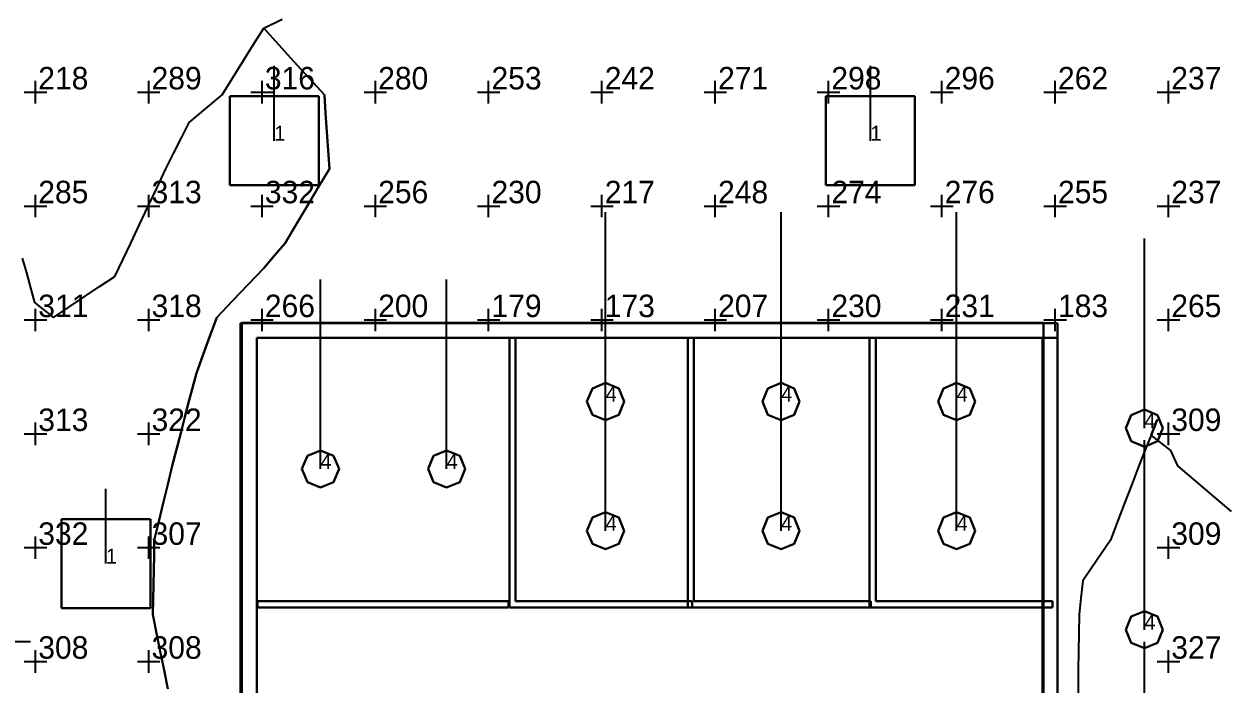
# Model space of a CAD drawing. Extents: x 0 to 48.5, y 0 to 23.7.
# Drawn here: x 6.35 to 14.37, y 13.9 to 18.32 of the extents above; entities that cross this region are included whole.
import ezdxf

# ---------------------------------------------------------------- set-up
doc = ezdxf.new("R2010")
doc.units = 0
doc.header["$MEASUREMENT"] = 0
for name, color, linetype in [('DLXFURN', 5, 'Continuous'), ('DLXISO', 7, 'Continuous'), ('DLXLUM', 2, 'Continuous'), ('DLXLUMEX', 2, 'Continuous'), ('DLXSCENE', 7, 'Continuous'), ('DLXVAL', 3, 'Continuous')]:
    doc.layers.add(name, color=color, linetype=linetype)

# ---------------------------------------------------------------- blocks, each defined once
blk = doc.blocks.new('*U78')
for p, q in [((-0.124, 0), (-0.0877, 0.0877)), ((-0.0877, 0.0877), (-0.124, 0)), ((-0.0877, 0.0877), (-0.124, 0)), ((-0.124, 0), (-0.0877, 0.0877)), ((-0.0877, 0.0877), (0, 0.124)), ((0, 0.124), (-0.0877, 0.0877)), ((0, 0.124), (-0.0877, 0.0877)), ((-0.0877, 0.0877), (0, 0.124)), ((-0.0877, 0.0877), (-0.0877, 0.0877)), ((-0.0877, 0.0877), (-0.0877, 0.0877)), ((0, 0.124), (0.0877, 0.0877)), ((0.0877, 0.0877), (0, 0.124)), ((0, 0.124), (0, 0.124)), ((0.0877, 0.0877), (0, 0.124)), ((0, 0.124), (0, 0.124)), ((0, 0.124), (0.0877, 0.0877)), ((0.0877, 0.0877), (0.124, 0)), ((0.124, 0), (0.0877, 0.0877)), ((0.0877, 0.0877), (0.0877, 0.0877)), ((0.124, 0), (0.0877, 0.0877)), ((0.0877, 0.0877), (0.0877, 0.0877)), ((0.0877, 0.0877), (0.124, 0)), ((-0.0877, -0.0877), (-0.124, 0)), ((-0.124, 0), (-0.0877, -0.0877)), ((-0.124, 0), (-0.124, 0)), ((-0.124, 0), (-0.0877, -0.0877)), ((-0.0877, -0.0877), (-0.124, 0)), ((-0.124, 0), (-0.124, 0)), ((0.124, 0), (0.0877, -0.0877)), ((0.0877, -0.0877), (0.124, 0)), ((0.0877, -0.0877), (0.124, 0)), ((0.124, 0), (0.0877, -0.0877)), ((0.124, 0), (0.124, 0)), ((0.124, 0), (0.124, 0)), ((0, -0.124), (-0.0877, -0.0877)), ((-0.0877, -0.0877), (0, -0.124)), ((-0.0877, -0.0877), (-0.0877, -0.0877)), ((-0.0877, -0.0877), (0, -0.124)), ((0, -0.124), (-0.0877, -0.0877)), ((-0.0877, -0.0877), (-0.0877, -0.0877)), ((0.0877, -0.0877), (0, -0.124)), ((0, -0.124), (0.0877, -0.0877)), ((0, -0.124), (0.0877, -0.0877)), ((0.0877, -0.0877), (0, -0.124)), ((0, -0.124), (0, -0.124)), ((0, -0.124), (0, -0.124)), ((0.0877, -0.0877), (0.0877, -0.0877)), ((0.0877, -0.0877), (0.0877, -0.0877))]:
    blk.add_line(p, q)
at = {"color": 1}
blk.add_line((0, 0), (1.265, 0), dxfattribs=at)
at = {"layer": 'DLXLUMEX', "color": 7}
blk.add_text('3', height=0.1, dxfattribs=at).set_placement((0, 0))
blk = doc.blocks.new('*U9')
at = {"color": 1}
blk.add_line((0, 0), (0, 1.265), dxfattribs=at)
for p, q in [((-0.124, 0), (-0.0877, 0.0877)), ((-0.0877, 0.0877), (-0.124, 0)), ((-0.0877, 0.0877), (-0.124, 0)), ((-0.124, 0), (-0.0877, 0.0877)), ((-0.0877, 0.0877), (0, 0.124)), ((0, 0.124), (-0.0877, 0.0877)), ((0, 0.124), (-0.0877, 0.0877)), ((-0.0877, 0.0877), (0, 0.124)), ((-0.0877, 0.0877), (-0.0877, 0.0877)), ((-0.0877, 0.0877), (-0.0877, 0.0877)), ((0, 0.124), (0.0877, 0.0877)), ((0.0877, 0.0877), (0, 0.124)), ((0.0877, 0.0877), (0, 0.124)), ((0, 0.124), (0, 0.124)), ((0, 0.124), (0.0877, 0.0877)), ((0, 0.124), (0, 0.124)), ((0.0877, 0.0877), (0.124, 0)), ((0.124, 0), (0.0877, 0.0877)), ((0.0877, 0.0877), (0.0877, 0.0877)), ((0.124, 0), (0.0877, 0.0877)), ((0.0877, 0.0877), (0.0877, 0.0877)), ((0.0877, 0.0877), (0.124, 0)), ((-0.0877, -0.0877), (-0.124, 0)), ((-0.124, 0), (-0.0877, -0.0877)), ((-0.124, 0), (-0.124, 0)), ((-0.124, 0), (-0.0877, -0.0877)), ((-0.0877, -0.0877), (-0.124, 0)), ((-0.124, 0), (-0.124, 0)), ((0.124, 0), (0.0877, -0.0877)), ((0.0877, -0.0877), (0.124, 0)), ((0.0877, -0.0877), (0.124, 0)), ((0.124, 0), (0.0877, -0.0877)), ((0.124, 0), (0.124, 0)), ((0.124, 0), (0.124, 0)), ((0, -0.124), (-0.0877, -0.0877)), ((-0.0877, -0.0877), (0, -0.124)), ((-0.0877, -0.0877), (-0.0877, -0.0877)), ((-0.0877, -0.0877), (0, -0.124)), ((0, -0.124), (-0.0877, -0.0877)), ((-0.0877, -0.0877), (-0.0877, -0.0877)), ((0.0877, -0.0877), (0, -0.124)), ((0, -0.124), (0.0877, -0.0877)), ((0, -0.124), (0.0877, -0.0877)), ((0.0877, -0.0877), (0, -0.124)), ((0, -0.124), (0, -0.124)), ((0, -0.124), (0, -0.124)), ((0.0877, -0.0877), (0.0877, -0.0877)), ((0.0877, -0.0877), (0.0877, -0.0877))]:
    blk.add_line(p, q)
at = {"layer": 'DLXLUMEX', "color": 7}
blk.add_text('4', height=0.1, dxfattribs=at).set_placement((0, 0))
blk = doc.blocks.new('*U10')
at = {"color": 1}
blk.add_line((0, 0), (0, 1.265), dxfattribs=at)
for p, q in [((-0.124, 0), (-0.0877, 0.0877)), ((-0.0877, 0.0877), (-0.124, 0)), ((-0.0877, 0.0877), (-0.124, 0)), ((-0.124, 0), (-0.0877, 0.0877)), ((-0.0877, 0.0877), (0, 0.124)), ((0, 0.124), (-0.0877, 0.0877)), ((0, 0.124), (-0.0877, 0.0877)), ((-0.0877, 0.0877), (0, 0.124)), ((-0.0877, 0.0877), (-0.0877, 0.0877)), ((-0.0877, 0.0877), (-0.0877, 0.0877)), ((0, 0.124), (0.0877, 0.0877)), ((0.0877, 0.0877), (0, 0.124)), ((0.0877, 0.0877), (0, 0.124)), ((0, 0.124), (0, 0.124)), ((0, 0.124), (0.0877, 0.0877)), ((0, 0.124), (0, 0.124)), ((0.0877, 0.0877), (0.124, 0)), ((0.124, 0), (0.0877, 0.0877)), ((0.0877, 0.0877), (0.0877, 0.0877)), ((0.124, 0), (0.0877, 0.0877)), ((0.0877, 0.0877), (0.0877, 0.0877)), ((0.0877, 0.0877), (0.124, 0)), ((-0.0877, -0.0877), (-0.124, 0)), ((-0.124, 0), (-0.0877, -0.0877)), ((-0.124, 0), (-0.124, 0)), ((-0.124, 0), (-0.0877, -0.0877)), ((-0.0877, -0.0877), (-0.124, 0)), ((-0.124, 0), (-0.124, 0)), ((0.124, 0), (0.0877, -0.0877)), ((0.0877, -0.0877), (0.124, 0)), ((0.0877, -0.0877), (0.124, 0)), ((0.124, 0), (0.0877, -0.0877)), ((0.124, 0), (0.124, 0)), ((0.124, 0), (0.124, 0)), ((0, -0.124), (-0.0877, -0.0877)), ((-0.0877, -0.0877), (0, -0.124)), ((-0.0877, -0.0877), (-0.0877, -0.0877)), ((-0.0877, -0.0877), (0, -0.124)), ((0, -0.124), (-0.0877, -0.0877)), ((-0.0877, -0.0877), (-0.0877, -0.0877)), ((0.0877, -0.0877), (0, -0.124)), ((0, -0.124), (0.0877, -0.0877)), ((0, -0.124), (0.0877, -0.0877)), ((0.0877, -0.0877), (0, -0.124)), ((0, -0.124), (0, -0.124)), ((0, -0.124), (0, -0.124)), ((0.0877, -0.0877), (0.0877, -0.0877)), ((0.0877, -0.0877), (0.0877, -0.0877))]:
    blk.add_line(p, q)
at = {"layer": 'DLXLUMEX', "color": 7}
blk.add_text('4', height=0.1, dxfattribs=at).set_placement((0, 0))
blk = doc.blocks.new('*U11')
at = {"color": 1}
blk.add_line((0, 0), (0, 1.265), dxfattribs=at)
for p, q in [((-0.124, 0), (-0.0877, 0.0877)), ((-0.0877, 0.0877), (-0.124, 0)), ((-0.0877, 0.0877), (-0.124, 0)), ((-0.124, 0), (-0.0877, 0.0877)), ((-0.0877, 0.0877), (0, 0.124)), ((0, 0.124), (-0.0877, 0.0877)), ((0, 0.124), (-0.0877, 0.0877)), ((-0.0877, 0.0877), (0, 0.124)), ((-0.0877, 0.0877), (-0.0877, 0.0877)), ((-0.0877, 0.0877), (-0.0877, 0.0877)), ((0, 0.124), (0.0877, 0.0877)), ((0.0877, 0.0877), (0, 0.124)), ((0.0877, 0.0877), (0, 0.124)), ((0, 0.124), (0, 0.124)), ((0, 0.124), (0.0877, 0.0877)), ((0, 0.124), (0, 0.124)), ((0.0877, 0.0877), (0.124, 0)), ((0.124, 0), (0.0877, 0.0877)), ((0.0877, 0.0877), (0.0877, 0.0877)), ((0.124, 0), (0.0877, 0.0877)), ((0.0877, 0.0877), (0.0877, 0.0877)), ((0.0877, 0.0877), (0.124, 0)), ((-0.0877, -0.0877), (-0.124, 0)), ((-0.124, 0), (-0.0877, -0.0877)), ((-0.124, 0), (-0.124, 0)), ((-0.124, 0), (-0.0877, -0.0877)), ((-0.0877, -0.0877), (-0.124, 0)), ((-0.124, 0), (-0.124, 0)), ((0.124, 0), (0.0877, -0.0877)), ((0.0877, -0.0877), (0.124, 0)), ((0.0877, -0.0877), (0.124, 0)), ((0.124, 0), (0.0877, -0.0877)), ((0.124, 0), (0.124, 0)), ((0.124, 0), (0.124, 0)), ((0, -0.124), (-0.0877, -0.0877)), ((-0.0877, -0.0877), (0, -0.124)), ((-0.0877, -0.0877), (-0.0877, -0.0877)), ((-0.0877, -0.0877), (0, -0.124)), ((0, -0.124), (-0.0877, -0.0877)), ((-0.0877, -0.0877), (-0.0877, -0.0877)), ((0.0877, -0.0877), (0, -0.124)), ((0, -0.124), (0.0877, -0.0877)), ((0, -0.124), (0.0877, -0.0877)), ((0.0877, -0.0877), (0, -0.124)), ((0, -0.124), (0, -0.124)), ((0, -0.124), (0, -0.124)), ((0.0877, -0.0877), (0.0877, -0.0877)), ((0.0877, -0.0877), (0.0877, -0.0877))]:
    blk.add_line(p, q)
at = {"layer": 'DLXLUMEX', "color": 7}
blk.add_text('4', height=0.1, dxfattribs=at).set_placement((0, 0))
blk = doc.blocks.new('*U13')
at = {"color": 1}
blk.add_line((0, 0), (0, 1.265), dxfattribs=at)
for p, q in [((-0.124, 0), (-0.0877, 0.0877)), ((-0.0877, 0.0877), (-0.124, 0)), ((-0.0877, 0.0877), (-0.124, 0)), ((-0.124, 0), (-0.0877, 0.0877)), ((-0.0877, 0.0877), (0, 0.124)), ((0, 0.124), (-0.0877, 0.0877)), ((0, 0.124), (-0.0877, 0.0877)), ((-0.0877, 0.0877), (0, 0.124)), ((-0.0877, 0.0877), (-0.0877, 0.0877)), ((-0.0877, 0.0877), (-0.0877, 0.0877)), ((0, 0.124), (0.0877, 0.0877)), ((0.0877, 0.0877), (0, 0.124)), ((0.0877, 0.0877), (0, 0.124)), ((0, 0.124), (0, 0.124)), ((0, 0.124), (0.0877, 0.0877)), ((0, 0.124), (0, 0.124)), ((0.0877, 0.0877), (0.124, 0)), ((0.124, 0), (0.0877, 0.0877)), ((0.0877, 0.0877), (0.0877, 0.0877)), ((0.124, 0), (0.0877, 0.0877)), ((0.0877, 0.0877), (0.0877, 0.0877)), ((0.0877, 0.0877), (0.124, 0)), ((-0.0877, -0.0877), (-0.124, 0)), ((-0.124, 0), (-0.0877, -0.0877)), ((-0.124, 0), (-0.124, 0)), ((-0.124, 0), (-0.0877, -0.0877)), ((-0.0877, -0.0877), (-0.124, 0)), ((-0.124, 0), (-0.124, 0)), ((0.124, 0), (0.0877, -0.0877)), ((0.0877, -0.0877), (0.124, 0)), ((0.0877, -0.0877), (0.124, 0)), ((0.124, 0), (0.0877, -0.0877)), ((0.124, 0), (0.124, 0)), ((0.124, 0), (0.124, 0)), ((0, -0.124), (-0.0877, -0.0877)), ((-0.0877, -0.0877), (0, -0.124)), ((-0.0877, -0.0877), (-0.0877, -0.0877)), ((-0.0877, -0.0877), (0, -0.124)), ((0, -0.124), (-0.0877, -0.0877)), ((-0.0877, -0.0877), (-0.0877, -0.0877)), ((0.0877, -0.0877), (0, -0.124)), ((0, -0.124), (0.0877, -0.0877)), ((0, -0.124), (0.0877, -0.0877)), ((0.0877, -0.0877), (0, -0.124)), ((0, -0.124), (0, -0.124)), ((0, -0.124), (0, -0.124)), ((0.0877, -0.0877), (0.0877, -0.0877)), ((0.0877, -0.0877), (0.0877, -0.0877))]:
    blk.add_line(p, q)
at = {"layer": 'DLXLUMEX', "color": 7}
blk.add_text('4', height=0.1, dxfattribs=at).set_placement((0, 0))
blk = doc.blocks.new('*U14')
at = {"color": 1}
blk.add_line((0, 0), (0, 1.265), dxfattribs=at)
for p, q in [((-0.124, 0), (-0.0877, 0.0877)), ((-0.0877, 0.0877), (-0.124, 0)), ((-0.0877, 0.0877), (-0.124, 0)), ((-0.124, 0), (-0.0877, 0.0877)), ((-0.0877, 0.0877), (0, 0.124)), ((0, 0.124), (-0.0877, 0.0877)), ((0, 0.124), (-0.0877, 0.0877)), ((-0.0877, 0.0877), (0, 0.124)), ((-0.0877, 0.0877), (-0.0877, 0.0877)), ((-0.0877, 0.0877), (-0.0877, 0.0877)), ((0, 0.124), (0.0877, 0.0877)), ((0.0877, 0.0877), (0, 0.124)), ((0.0877, 0.0877), (0, 0.124)), ((0, 0.124), (0, 0.124)), ((0, 0.124), (0.0877, 0.0877)), ((0, 0.124), (0, 0.124)), ((0.0877, 0.0877), (0.124, 0)), ((0.124, 0), (0.0877, 0.0877)), ((0.0877, 0.0877), (0.0877, 0.0877)), ((0.124, 0), (0.0877, 0.0877)), ((0.0877, 0.0877), (0.0877, 0.0877)), ((0.0877, 0.0877), (0.124, 0)), ((-0.0877, -0.0877), (-0.124, 0)), ((-0.124, 0), (-0.0877, -0.0877)), ((-0.124, 0), (-0.124, 0)), ((-0.124, 0), (-0.0877, -0.0877)), ((-0.0877, -0.0877), (-0.124, 0)), ((-0.124, 0), (-0.124, 0)), ((0.124, 0), (0.0877, -0.0877)), ((0.0877, -0.0877), (0.124, 0)), ((0.0877, -0.0877), (0.124, 0)), ((0.124, 0), (0.0877, -0.0877)), ((0.124, 0), (0.124, 0)), ((0.124, 0), (0.124, 0)), ((0, -0.124), (-0.0877, -0.0877)), ((-0.0877, -0.0877), (0, -0.124)), ((-0.0877, -0.0877), (-0.0877, -0.0877)), ((-0.0877, -0.0877), (0, -0.124)), ((0, -0.124), (-0.0877, -0.0877)), ((-0.0877, -0.0877), (-0.0877, -0.0877)), ((0.0877, -0.0877), (0, -0.124)), ((0, -0.124), (0.0877, -0.0877)), ((0, -0.124), (0.0877, -0.0877)), ((0.0877, -0.0877), (0, -0.124)), ((0, -0.124), (0, -0.124)), ((0, -0.124), (0, -0.124)), ((0.0877, -0.0877), (0.0877, -0.0877)), ((0.0877, -0.0877), (0.0877, -0.0877))]:
    blk.add_line(p, q)
at = {"layer": 'DLXLUMEX', "color": 7}
blk.add_text('4', height=0.1, dxfattribs=at).set_placement((0, 0))
blk = doc.blocks.new('*U15')
at = {"color": 1}
blk.add_line((0, 0), (0, 1.265), dxfattribs=at)
for p, q in [((-0.124, 0), (-0.0877, 0.0877)), ((-0.0877, 0.0877), (-0.124, 0)), ((-0.0877, 0.0877), (-0.124, 0)), ((-0.124, 0), (-0.0877, 0.0877)), ((-0.0877, 0.0877), (0, 0.124)), ((0, 0.124), (-0.0877, 0.0877)), ((0, 0.124), (-0.0877, 0.0877)), ((-0.0877, 0.0877), (0, 0.124)), ((-0.0877, 0.0877), (-0.0877, 0.0877)), ((-0.0877, 0.0877), (-0.0877, 0.0877)), ((0, 0.124), (0.0877, 0.0877)), ((0.0877, 0.0877), (0, 0.124)), ((0.0877, 0.0877), (0, 0.124)), ((0, 0.124), (0, 0.124)), ((0, 0.124), (0.0877, 0.0877)), ((0, 0.124), (0, 0.124)), ((0.0877, 0.0877), (0.124, 0)), ((0.124, 0), (0.0877, 0.0877)), ((0.0877, 0.0877), (0.0877, 0.0877)), ((0.124, 0), (0.0877, 0.0877)), ((0.0877, 0.0877), (0.0877, 0.0877)), ((0.0877, 0.0877), (0.124, 0)), ((-0.0877, -0.0877), (-0.124, 0)), ((-0.124, 0), (-0.0877, -0.0877)), ((-0.124, 0), (-0.124, 0)), ((-0.124, 0), (-0.0877, -0.0877)), ((-0.0877, -0.0877), (-0.124, 0)), ((-0.124, 0), (-0.124, 0)), ((0.124, 0), (0.0877, -0.0877)), ((0.0877, -0.0877), (0.124, 0)), ((0.0877, -0.0877), (0.124, 0)), ((0.124, 0), (0.0877, -0.0877)), ((0.124, 0), (0.124, 0)), ((0.124, 0), (0.124, 0)), ((0, -0.124), (-0.0877, -0.0877)), ((-0.0877, -0.0877), (0, -0.124)), ((-0.0877, -0.0877), (-0.0877, -0.0877)), ((-0.0877, -0.0877), (0, -0.124)), ((0, -0.124), (-0.0877, -0.0877)), ((-0.0877, -0.0877), (-0.0877, -0.0877)), ((0.0877, -0.0877), (0, -0.124)), ((0, -0.124), (0.0877, -0.0877)), ((0, -0.124), (0.0877, -0.0877)), ((0.0877, -0.0877), (0, -0.124)), ((0, -0.124), (0, -0.124)), ((0, -0.124), (0, -0.124)), ((0.0877, -0.0877), (0.0877, -0.0877)), ((0.0877, -0.0877), (0.0877, -0.0877))]:
    blk.add_line(p, q)
at = {"layer": 'DLXLUMEX', "color": 7}
blk.add_text('4', height=0.1, dxfattribs=at).set_placement((0, 0))
blk = doc.blocks.new('*U16')
at = {"color": 1}
blk.add_line((0, 0), (0, 1.265), dxfattribs=at)
for p, q in [((-0.124, 0), (-0.0877, 0.0877)), ((-0.0877, 0.0877), (-0.124, 0)), ((-0.0877, 0.0877), (-0.124, 0)), ((-0.124, 0), (-0.0877, 0.0877)), ((-0.0877, 0.0877), (0, 0.124)), ((0, 0.124), (-0.0877, 0.0877)), ((0, 0.124), (-0.0877, 0.0877)), ((-0.0877, 0.0877), (0, 0.124)), ((-0.0877, 0.0877), (-0.0877, 0.0877)), ((-0.0877, 0.0877), (-0.0877, 0.0877)), ((0, 0.124), (0.0877, 0.0877)), ((0.0877, 0.0877), (0, 0.124)), ((0.0877, 0.0877), (0, 0.124)), ((0, 0.124), (0, 0.124)), ((0, 0.124), (0.0877, 0.0877)), ((0, 0.124), (0, 0.124)), ((0.0877, 0.0877), (0.124, 0)), ((0.124, 0), (0.0877, 0.0877)), ((0.0877, 0.0877), (0.0877, 0.0877)), ((0.124, 0), (0.0877, 0.0877)), ((0.0877, 0.0877), (0.0877, 0.0877)), ((0.0877, 0.0877), (0.124, 0)), ((-0.0877, -0.0877), (-0.124, 0)), ((-0.124, 0), (-0.0877, -0.0877)), ((-0.124, 0), (-0.124, 0)), ((-0.124, 0), (-0.0877, -0.0877)), ((-0.0877, -0.0877), (-0.124, 0)), ((-0.124, 0), (-0.124, 0)), ((0.124, 0), (0.0877, -0.0877)), ((0.0877, -0.0877), (0.124, 0)), ((0.0877, -0.0877), (0.124, 0)), ((0.124, 0), (0.0877, -0.0877)), ((0.124, 0), (0.124, 0)), ((0.124, 0), (0.124, 0)), ((0, -0.124), (-0.0877, -0.0877)), ((-0.0877, -0.0877), (0, -0.124)), ((-0.0877, -0.0877), (-0.0877, -0.0877)), ((-0.0877, -0.0877), (0, -0.124)), ((0, -0.124), (-0.0877, -0.0877)), ((-0.0877, -0.0877), (-0.0877, -0.0877)), ((0.0877, -0.0877), (0, -0.124)), ((0, -0.124), (0.0877, -0.0877)), ((0, -0.124), (0.0877, -0.0877)), ((0.0877, -0.0877), (0, -0.124)), ((0, -0.124), (0, -0.124)), ((0, -0.124), (0, -0.124)), ((0.0877, -0.0877), (0.0877, -0.0877)), ((0.0877, -0.0877), (0.0877, -0.0877))]:
    blk.add_line(p, q)
at = {"layer": 'DLXLUMEX', "color": 7}
blk.add_text('4', height=0.1, dxfattribs=at).set_placement((0, 0))
blk = doc.blocks.new('*U17')
at = {"color": 1}
blk.add_line((0, 0), (0, 1.265), dxfattribs=at)
for p, q in [((-0.124, 0), (-0.0877, 0.0877)), ((-0.0877, 0.0877), (-0.124, 0)), ((-0.0877, 0.0877), (-0.124, 0)), ((-0.124, 0), (-0.0877, 0.0877)), ((-0.0877, 0.0877), (0, 0.124)), ((0, 0.124), (-0.0877, 0.0877)), ((0, 0.124), (-0.0877, 0.0877)), ((-0.0877, 0.0877), (0, 0.124)), ((-0.0877, 0.0877), (-0.0877, 0.0877)), ((-0.0877, 0.0877), (-0.0877, 0.0877)), ((0, 0.124), (0.0877, 0.0877)), ((0.0877, 0.0877), (0, 0.124)), ((0.0877, 0.0877), (0, 0.124)), ((0, 0.124), (0, 0.124)), ((0, 0.124), (0.0877, 0.0877)), ((0, 0.124), (0, 0.124)), ((0.0877, 0.0877), (0.124, 0)), ((0.124, 0), (0.0877, 0.0877)), ((0.0877, 0.0877), (0.0877, 0.0877)), ((0.124, 0), (0.0877, 0.0877)), ((0.0877, 0.0877), (0.0877, 0.0877)), ((0.0877, 0.0877), (0.124, 0)), ((-0.0877, -0.0877), (-0.124, 0)), ((-0.124, 0), (-0.0877, -0.0877)), ((-0.124, 0), (-0.124, 0)), ((-0.124, 0), (-0.0877, -0.0877)), ((-0.0877, -0.0877), (-0.124, 0)), ((-0.124, 0), (-0.124, 0)), ((0.124, 0), (0.0877, -0.0877)), ((0.0877, -0.0877), (0.124, 0)), ((0.0877, -0.0877), (0.124, 0)), ((0.124, 0), (0.0877, -0.0877)), ((0.124, 0), (0.124, 0)), ((0.124, 0), (0.124, 0)), ((0, -0.124), (-0.0877, -0.0877)), ((-0.0877, -0.0877), (0, -0.124)), ((-0.0877, -0.0877), (-0.0877, -0.0877)), ((-0.0877, -0.0877), (0, -0.124)), ((0, -0.124), (-0.0877, -0.0877)), ((-0.0877, -0.0877), (-0.0877, -0.0877)), ((0.0877, -0.0877), (0, -0.124)), ((0, -0.124), (0.0877, -0.0877)), ((0, -0.124), (0.0877, -0.0877)), ((0.0877, -0.0877), (0, -0.124)), ((0, -0.124), (0, -0.124)), ((0, -0.124), (0, -0.124)), ((0.0877, -0.0877), (0.0877, -0.0877)), ((0.0877, -0.0877), (0.0877, -0.0877))]:
    blk.add_line(p, q)
at = {"layer": 'DLXLUMEX', "color": 7}
blk.add_text('4', height=0.1, dxfattribs=at).set_placement((0, 0))
blk = doc.blocks.new('*U49')
at = {"color": 1}
blk.add_line((0, 0), (0, 0.5), dxfattribs=at)
for p, q in [((0.2975, 0.2975), (-0.2975, 0.2975)), ((-0.2975, 0.2975), (-0.2975, -0.2975)), ((-0.2975, 0.2975), (-0.2975, -0.2975)), ((-0.2975, -0.2975), (-0.2975, 0.2975)), ((-0.2975, 0.2975), (-0.2975, 0.2975)), ((0.2975, 0.2975), (-0.2975, 0.2975)), ((-0.2975, 0.2975), (-0.2975, 0.2975)), ((-0.2975, 0.2975), (0.2975, 0.2975)), ((-0.2975, -0.2975), (-0.2975, 0.2975)), ((-0.2975, 0.2975), (0.2975, 0.2975)), ((0.2975, -0.2975), (0.2975, 0.2975)), ((0.2975, 0.2975), (0.2975, 0.2975)), ((0.2975, -0.2975), (0.2975, 0.2975)), ((0.2975, 0.2975), (0.2975, 0.2975)), ((0.2975, 0.2975), (0.2975, -0.2975)), ((0.2975, 0.2975), (0.2975, -0.2975)), ((-0.2975, -0.2975), (0.2975, -0.2975)), ((-0.2975, -0.2975), (0.2975, -0.2975)), ((0.2975, -0.2975), (-0.2975, -0.2975)), ((-0.2975, -0.2975), (-0.2975, -0.2975)), ((-0.2975, -0.2975), (-0.2975, -0.2975)), ((0.2975, -0.2975), (-0.2975, -0.2975)), ((0.2975, -0.2975), (0.2975, -0.2975)), ((0.2975, -0.2975), (0.2975, -0.2975))]:
    blk.add_line(p, q)
at = {"layer": 'DLXLUMEX', "color": 7}
blk.add_text('1', height=0.1, dxfattribs=at).set_placement((0, 0))
blk = doc.blocks.new('*U50')
at = {"color": 1}
blk.add_line((0, 0), (0, 0.5), dxfattribs=at)
for p, q in [((0.2975, 0.2975), (-0.2975, 0.2975)), ((-0.2975, 0.2975), (-0.2975, -0.2975)), ((-0.2975, 0.2975), (-0.2975, -0.2975)), ((-0.2975, -0.2975), (-0.2975, 0.2975)), ((-0.2975, 0.2975), (-0.2975, 0.2975)), ((0.2975, 0.2975), (-0.2975, 0.2975)), ((-0.2975, 0.2975), (-0.2975, 0.2975)), ((-0.2975, 0.2975), (0.2975, 0.2975)), ((-0.2975, -0.2975), (-0.2975, 0.2975)), ((-0.2975, 0.2975), (0.2975, 0.2975)), ((0.2975, -0.2975), (0.2975, 0.2975)), ((0.2975, 0.2975), (0.2975, 0.2975)), ((0.2975, -0.2975), (0.2975, 0.2975)), ((0.2975, 0.2975), (0.2975, 0.2975)), ((0.2975, 0.2975), (0.2975, -0.2975)), ((0.2975, 0.2975), (0.2975, -0.2975)), ((-0.2975, -0.2975), (0.2975, -0.2975)), ((-0.2975, -0.2975), (0.2975, -0.2975)), ((0.2975, -0.2975), (-0.2975, -0.2975)), ((-0.2975, -0.2975), (-0.2975, -0.2975)), ((-0.2975, -0.2975), (-0.2975, -0.2975)), ((0.2975, -0.2975), (-0.2975, -0.2975)), ((0.2975, -0.2975), (0.2975, -0.2975)), ((0.2975, -0.2975), (0.2975, -0.2975))]:
    blk.add_line(p, q)
at = {"layer": 'DLXLUMEX', "color": 7}
blk.add_text('1', height=0.1, dxfattribs=at).set_placement((0, 0))
blk = doc.blocks.new('*U51')
at = {"color": 1}
blk.add_line((0, 0), (0, 0.5), dxfattribs=at)
for p, q in [((0.2975, 0.2975), (-0.2975, 0.2975)), ((-0.2975, 0.2975), (-0.2975, -0.2975)), ((-0.2975, 0.2975), (-0.2975, -0.2975)), ((-0.2975, -0.2975), (-0.2975, 0.2975)), ((-0.2975, 0.2975), (-0.2975, 0.2975)), ((0.2975, 0.2975), (-0.2975, 0.2975)), ((-0.2975, 0.2975), (-0.2975, 0.2975)), ((-0.2975, 0.2975), (0.2975, 0.2975)), ((-0.2975, -0.2975), (-0.2975, 0.2975)), ((-0.2975, 0.2975), (0.2975, 0.2975)), ((0.2975, -0.2975), (0.2975, 0.2975)), ((0.2975, 0.2975), (0.2975, 0.2975)), ((0.2975, -0.2975), (0.2975, 0.2975)), ((0.2975, 0.2975), (0.2975, 0.2975)), ((0.2975, 0.2975), (0.2975, -0.2975)), ((0.2975, 0.2975), (0.2975, -0.2975)), ((-0.2975, -0.2975), (0.2975, -0.2975)), ((-0.2975, -0.2975), (0.2975, -0.2975)), ((0.2975, -0.2975), (-0.2975, -0.2975)), ((-0.2975, -0.2975), (-0.2975, -0.2975)), ((-0.2975, -0.2975), (-0.2975, -0.2975)), ((0.2975, -0.2975), (-0.2975, -0.2975)), ((0.2975, -0.2975), (0.2975, -0.2975)), ((0.2975, -0.2975), (0.2975, -0.2975))]:
    blk.add_line(p, q)
at = {"layer": 'DLXLUMEX', "color": 7}
blk.add_text('1', height=0.1, dxfattribs=at).set_placement((0, 0))
blk = doc.blocks.new('*U73')
at = {"color": 1}
blk.add_line((0, 0), (0, 1.265), dxfattribs=at)
for p, q in [((-0.124, 0), (-0.0877, 0.0877)), ((-0.0877, 0.0877), (-0.124, 0)), ((-0.0877, 0.0877), (-0.124, 0)), ((-0.124, 0), (-0.0877, 0.0877)), ((-0.0877, 0.0877), (0, 0.124)), ((0, 0.124), (-0.0877, 0.0877)), ((0, 0.124), (-0.0877, 0.0877)), ((-0.0877, 0.0877), (0, 0.124)), ((-0.0877, 0.0877), (-0.0877, 0.0877)), ((-0.0877, 0.0877), (-0.0877, 0.0877)), ((0, 0.124), (0.0877, 0.0877)), ((0.0877, 0.0877), (0, 0.124)), ((0.0877, 0.0877), (0, 0.124)), ((0, 0.124), (0, 0.124)), ((0, 0.124), (0.0877, 0.0877)), ((0, 0.124), (0, 0.124)), ((0.0877, 0.0877), (0.124, 0)), ((0.124, 0), (0.0877, 0.0877)), ((0.0877, 0.0877), (0.0877, 0.0877)), ((0.124, 0), (0.0877, 0.0877)), ((0.0877, 0.0877), (0.0877, 0.0877)), ((0.0877, 0.0877), (0.124, 0)), ((-0.0877, -0.0877), (-0.124, 0)), ((-0.124, 0), (-0.0877, -0.0877)), ((-0.124, 0), (-0.124, 0)), ((-0.124, 0), (-0.0877, -0.0877)), ((-0.0877, -0.0877), (-0.124, 0)), ((-0.124, 0), (-0.124, 0)), ((0.124, 0), (0.0877, -0.0877)), ((0.0877, -0.0877), (0.124, 0)), ((0.0877, -0.0877), (0.124, 0)), ((0.124, 0), (0.0877, -0.0877)), ((0.124, 0), (0.124, 0)), ((0.124, 0), (0.124, 0)), ((0, -0.124), (-0.0877, -0.0877)), ((-0.0877, -0.0877), (0, -0.124)), ((-0.0877, -0.0877), (-0.0877, -0.0877)), ((-0.0877, -0.0877), (0, -0.124)), ((0, -0.124), (-0.0877, -0.0877)), ((-0.0877, -0.0877), (-0.0877, -0.0877)), ((0.0877, -0.0877), (0, -0.124)), ((0, -0.124), (0.0877, -0.0877)), ((0, -0.124), (0.0877, -0.0877)), ((0.0877, -0.0877), (0, -0.124)), ((0, -0.124), (0, -0.124)), ((0, -0.124), (0, -0.124)), ((0.0877, -0.0877), (0.0877, -0.0877)), ((0.0877, -0.0877), (0.0877, -0.0877))]:
    blk.add_line(p, q)
at = {"layer": 'DLXLUMEX', "color": 7}
blk.add_text('4', height=0.1, dxfattribs=at).set_placement((0, 0))
blk = doc.blocks.new('*U74')
at = {"color": 1}
blk.add_line((0, 0), (0, 1.265), dxfattribs=at)
for p, q in [((-0.124, 0), (-0.0877, 0.0877)), ((-0.0877, 0.0877), (-0.124, 0)), ((-0.0877, 0.0877), (-0.124, 0)), ((-0.124, 0), (-0.0877, 0.0877)), ((-0.0877, 0.0877), (0, 0.124)), ((0, 0.124), (-0.0877, 0.0877)), ((0, 0.124), (-0.0877, 0.0877)), ((-0.0877, 0.0877), (0, 0.124)), ((-0.0877, 0.0877), (-0.0877, 0.0877)), ((-0.0877, 0.0877), (-0.0877, 0.0877)), ((0, 0.124), (0.0877, 0.0877)), ((0.0877, 0.0877), (0, 0.124)), ((0.0877, 0.0877), (0, 0.124)), ((0, 0.124), (0, 0.124)), ((0, 0.124), (0.0877, 0.0877)), ((0, 0.124), (0, 0.124)), ((0.0877, 0.0877), (0.124, 0)), ((0.124, 0), (0.0877, 0.0877)), ((0.0877, 0.0877), (0.0877, 0.0877)), ((0.124, 0), (0.0877, 0.0877)), ((0.0877, 0.0877), (0.0877, 0.0877)), ((0.0877, 0.0877), (0.124, 0)), ((-0.0877, -0.0877), (-0.124, 0)), ((-0.124, 0), (-0.0877, -0.0877)), ((-0.124, 0), (-0.124, 0)), ((-0.124, 0), (-0.0877, -0.0877)), ((-0.0877, -0.0877), (-0.124, 0)), ((-0.124, 0), (-0.124, 0)), ((0.124, 0), (0.0877, -0.0877)), ((0.0877, -0.0877), (0.124, 0)), ((0.0877, -0.0877), (0.124, 0)), ((0.124, 0), (0.0877, -0.0877)), ((0.124, 0), (0.124, 0)), ((0.124, 0), (0.124, 0)), ((0, -0.124), (-0.0877, -0.0877)), ((-0.0877, -0.0877), (0, -0.124)), ((-0.0877, -0.0877), (-0.0877, -0.0877)), ((-0.0877, -0.0877), (0, -0.124)), ((0, -0.124), (-0.0877, -0.0877)), ((-0.0877, -0.0877), (-0.0877, -0.0877)), ((0.0877, -0.0877), (0, -0.124)), ((0, -0.124), (0.0877, -0.0877)), ((0, -0.124), (0.0877, -0.0877)), ((0.0877, -0.0877), (0, -0.124)), ((0, -0.124), (0, -0.124)), ((0, -0.124), (0, -0.124)), ((0.0877, -0.0877), (0.0877, -0.0877)), ((0.0877, -0.0877), (0.0877, -0.0877))]:
    blk.add_line(p, q)
at = {"layer": 'DLXLUMEX', "color": 7}
blk.add_text('4', height=0.1, dxfattribs=at).set_placement((0, 0))
blk = doc.blocks.new('*U75')
at = {"color": 1}
blk.add_line((0, 0), (0, 1.265), dxfattribs=at)
for p, q in [((-0.124, 0), (-0.0877, 0.0877)), ((-0.0877, 0.0877), (-0.124, 0)), ((-0.0877, 0.0877), (-0.124, 0)), ((-0.124, 0), (-0.0877, 0.0877)), ((-0.0877, 0.0877), (0, 0.124)), ((0, 0.124), (-0.0877, 0.0877)), ((0, 0.124), (-0.0877, 0.0877)), ((-0.0877, 0.0877), (0, 0.124)), ((-0.0877, 0.0877), (-0.0877, 0.0877)), ((-0.0877, 0.0877), (-0.0877, 0.0877)), ((0, 0.124), (0.0877, 0.0877)), ((0.0877, 0.0877), (0, 0.124)), ((0.0877, 0.0877), (0, 0.124)), ((0, 0.124), (0, 0.124)), ((0, 0.124), (0.0877, 0.0877)), ((0, 0.124), (0, 0.124)), ((0.0877, 0.0877), (0.124, 0)), ((0.124, 0), (0.0877, 0.0877)), ((0.0877, 0.0877), (0.0877, 0.0877)), ((0.124, 0), (0.0877, 0.0877)), ((0.0877, 0.0877), (0.0877, 0.0877)), ((0.0877, 0.0877), (0.124, 0)), ((-0.0877, -0.0877), (-0.124, 0)), ((-0.124, 0), (-0.0877, -0.0877)), ((-0.124, 0), (-0.124, 0)), ((-0.124, 0), (-0.0877, -0.0877)), ((-0.0877, -0.0877), (-0.124, 0)), ((-0.124, 0), (-0.124, 0)), ((0.124, 0), (0.0877, -0.0877)), ((0.0877, -0.0877), (0.124, 0)), ((0.0877, -0.0877), (0.124, 0)), ((0.124, 0), (0.0877, -0.0877)), ((0.124, 0), (0.124, 0)), ((0.124, 0), (0.124, 0)), ((0, -0.124), (-0.0877, -0.0877)), ((-0.0877, -0.0877), (0, -0.124)), ((-0.0877, -0.0877), (-0.0877, -0.0877)), ((-0.0877, -0.0877), (0, -0.124)), ((0, -0.124), (-0.0877, -0.0877)), ((-0.0877, -0.0877), (-0.0877, -0.0877)), ((0.0877, -0.0877), (0, -0.124)), ((0, -0.124), (0.0877, -0.0877)), ((0, -0.124), (0.0877, -0.0877)), ((0.0877, -0.0877), (0, -0.124)), ((0, -0.124), (0, -0.124)), ((0, -0.124), (0, -0.124)), ((0.0877, -0.0877), (0.0877, -0.0877)), ((0.0877, -0.0877), (0.0877, -0.0877))]:
    blk.add_line(p, q)
at = {"layer": 'DLXLUMEX', "color": 7}
blk.add_text('4', height=0.1, dxfattribs=at).set_placement((0, 0))
blk = doc.blocks.new('*U88')
for p, q in [((-0.3, 9.0972), (-0.3, 4.9152)), ((-0.3, 4.9152), (-0.3, 9.0972)), ((-0.3, 9.0972), (-0.3, 9.0972)), ((5.1541, 9.0972), (-0.3, 9.0972)), ((-0.3, 9.0972), (-0.3, 9.0972)), ((-0.3, 9.0972), (-0.2922, 9.0972)), ((-0.2922, 9.0972), (5.0612, 9.0972)), ((-0.2922, 9.0972), (-0.2922, 9.0972)), ((5.0612, 9.0972), (5.1541, 9.0972)), ((5.0612, 9.0972), (5.0612, 9.0972)), ((5.1541, 9), (5.1541, 9.0972)), ((5.1541, 9.0972), (5.1541, 9.0972)), ((5.1541, 9.0972), (5.1541, 9)), ((5.1541, 9.0972), (5.1541, 9.0972)), ((-0.1914, 9), (-0.1914, 4.9231)), ((-0.1914, 9), (-0.1914, 9)), ((-0.1914, 4.9152), (-0.1914, 9)), ((-0.1914, 9), (-0.1914, 9)), ((5.0612, 9), (-0.1914, 9)), ((-0.1914, 9), (5.1541, 9)), ((5.1541, 9), (5.0612, 9)), ((5.0612, 9), (5.0612, 9)), ((5.1541, 9), (5.1541, 9)), ((5.1541, 9), (5.1541, 9)), ((-0.3, 4.9152), (-0.1914, 4.9152)), ((-0.1914, 4.9152), (-0.3, 4.9152)), ((-0.3, 4.9152), (-0.3, 4.9152)), ((-0.3, 4.9152), (-0.3, 4.9152)), ((-0.1914, 4.9231), (-0.1914, 4.9231)), ((-0.1914, 4.9231), (-0.1914, 4.9152)), ((-0.1914, 4.9152), (-0.1914, 4.9152)), ((-0.1914, 4.9152), (-0.1914, 4.9152))]:
    blk.add_line(p, q)
blk = doc.blocks.new('*U91')
for p, q in [((0.1, 4.0868), (0.1071, 4.0868)), ((0.1, 4.0868), (0.1, 4.0868)), ((0.2, 4.0868), (0.1, 4.0868)), ((0.1, 0.102), (0.1, 4.0868)), ((0.1, 4.0868), (0.1, 4.0868)), ((0.1, 4.0868), (0.1, 0.102)), ((0.1071, 4.0868), (0.1071, 4.0868)), ((0.1071, 4.0868), (0.2, 4.0868)), ((0.2, 4.0868), (0.2, 4.0868)), ((0.2, 4.0868), (0.2, 0.102)), ((0.2, 0.102), (0.2, 4.0868)), ((0.2, 4.0868), (0.2, 4.0868)), ((0.1, 0.102), (0.1, 0.102)), ((0.1071, 0.102), (0.1, 0.102)), ((0.1, 0.102), (0.2, 0.102)), ((0.1, 0.102), (0.1, 0.102)), ((0.2, 0.102), (0.1071, 0.102)), ((0.1071, 0.102), (0.1071, 0.102)), ((0.2, 0.102), (0.2, 0.102)), ((0.2, 0.102), (0.2, 0.102))]:
    blk.add_line(p, q)
blk = doc.blocks.new('*U101')
for p, q in [((0.1273, 1.2), (0.1273, -0.6)), ((0.1681, 1.2), (0.1273, 1.2)), ((0.1273, 1.2), (0.1681, 1.2)), ((0.1273, -0.6), (0.1273, 1.2)), ((0.1681, 1.2), (0.1273, 1.2)), ((0.1273, 1.2), (0.1273, 1.2)), ((0.1273, 1.2), (0.1681, 1.2)), ((0.1273, 1.2), (0.1273, -0.6)), ((0.1273, -0.6), (0.1273, 1.2)), ((0.1273, 1.2), (0.1273, 1.2)), ((0.1681, -0.5581), (0.1681, 1.2)), ((0.1681, 1.2), (0.1681, -0.5581)), ((0.1681, -0.5581), (0.1681, 1.2)), ((0.1681, 1.2), (0.1681, 1.2)), ((0.1681, 1.2), (0.1681, -0.5581)), ((0.1681, 1.2), (0.1681, 1.2)), ((1.3483, -0.5581), (0.1681, -0.5581)), ((0.1681, -0.5581), (1.3483, -0.5581)), ((1.3483, -0.5581), (0.1681, -0.5581)), ((0.1681, -0.5581), (0.1681, -0.5581)), ((0.1681, -0.5581), (1.3483, -0.5581)), ((0.1681, -0.5581), (0.1681, -0.5581)), ((1.3483, -0.6), (1.3483, -0.5581)), ((1.3483, -0.5581), (1.3483, -0.6)), ((1.3483, -0.6), (1.3483, -0.5581)), ((1.3483, -0.5581), (1.3483, -0.5581)), ((1.3483, -0.5581), (1.3483, -0.6)), ((1.3483, -0.5581), (1.3483, -0.5581)), ((0.1273, -0.6), (1.3483, -0.6)), ((1.3483, -0.6), (0.1273, -0.6)), ((1.3483, -0.6), (0.1273, -0.6)), ((0.1273, -0.6), (0.1273, -0.6)), ((0.1273, -0.6), (1.3483, -0.6)), ((0.1273, -0.6), (0.1273, -0.6)), ((1.3483, -0.6), (1.3483, -0.6)), ((1.3483, -0.6), (1.3483, -0.6))]:
    blk.add_line(p, q)
blk = doc.blocks.new('*U102')
for p, q in [((0.1273, 1.2), (0.1273, -0.6)), ((0.1681, 1.2), (0.1273, 1.2)), ((0.1273, 1.2), (0.1681, 1.2)), ((0.1273, -0.6), (0.1273, 1.2)), ((0.1681, 1.2), (0.1273, 1.2)), ((0.1273, 1.2), (0.1273, 1.2)), ((0.1273, 1.2), (0.1681, 1.2)), ((0.1273, 1.2), (0.1273, -0.6)), ((0.1273, -0.6), (0.1273, 1.2)), ((0.1273, 1.2), (0.1273, 1.2)), ((0.1681, -0.5581), (0.1681, 1.2)), ((0.1681, 1.2), (0.1681, -0.5581)), ((0.1681, -0.5581), (0.1681, 1.2)), ((0.1681, 1.2), (0.1681, 1.2)), ((0.1681, 1.2), (0.1681, -0.5581)), ((0.1681, 1.2), (0.1681, 1.2)), ((1.3483, -0.5581), (0.1681, -0.5581)), ((0.1681, -0.5581), (1.3483, -0.5581)), ((0.1681, -0.5581), (0.1681, -0.5581)), ((0.1681, -0.5581), (1.3483, -0.5581)), ((1.3483, -0.5581), (0.1681, -0.5581)), ((0.1681, -0.5581), (0.1681, -0.5581)), ((1.3483, -0.6), (1.3483, -0.5581)), ((1.3483, -0.5581), (1.3483, -0.6)), ((1.3483, -0.6), (1.3483, -0.5581)), ((1.3483, -0.5581), (1.3483, -0.5581)), ((1.3483, -0.5581), (1.3483, -0.6)), ((1.3483, -0.5581), (1.3483, -0.5581)), ((0.1273, -0.6), (1.3483, -0.6)), ((1.3483, -0.6), (0.1273, -0.6)), ((0.1273, -0.6), (1.3483, -0.6)), ((1.3483, -0.6), (0.1273, -0.6)), ((0.1273, -0.6), (0.1273, -0.6)), ((0.1273, -0.6), (0.1273, -0.6)), ((1.3483, -0.6), (1.3483, -0.6)), ((1.3483, -0.6), (1.3483, -0.6))]:
    blk.add_line(p, q)
blk = doc.blocks.new('*U103')
for p, q in [((0.1273, 1.2), (0.1273, -0.6)), ((0.1681, 1.2), (0.1273, 1.2)), ((0.1273, 1.2), (0.1681, 1.2)), ((0.1273, -0.6), (0.1273, 1.2)), ((0.1681, 1.2), (0.1273, 1.2)), ((0.1273, 1.2), (0.1273, 1.2)), ((0.1273, 1.2), (0.1681, 1.2)), ((0.1273, 1.2), (0.1273, -0.6)), ((0.1273, -0.6), (0.1273, 1.2)), ((0.1273, 1.2), (0.1273, 1.2)), ((0.1681, -0.5581), (0.1681, 1.2)), ((0.1681, 1.2), (0.1681, -0.5581)), ((0.1681, -0.5581), (0.1681, 1.2)), ((0.1681, 1.2), (0.1681, 1.2)), ((0.1681, 1.2), (0.1681, -0.5581)), ((0.1681, 1.2), (0.1681, 1.2)), ((1.3483, -0.5581), (0.1681, -0.5581)), ((0.1681, -0.5581), (1.3483, -0.5581)), ((0.1681, -0.5581), (0.1681, -0.5581)), ((0.1681, -0.5581), (1.3483, -0.5581)), ((1.3483, -0.5581), (0.1681, -0.5581)), ((0.1681, -0.5581), (0.1681, -0.5581)), ((1.3483, -0.6), (1.3483, -0.5581)), ((1.3483, -0.5581), (1.3483, -0.6)), ((1.3483, -0.6), (1.3483, -0.5581)), ((1.3483, -0.5581), (1.3483, -0.5581)), ((1.3483, -0.5581), (1.3483, -0.6)), ((1.3483, -0.5581), (1.3483, -0.5581)), ((0.1273, -0.6), (1.3483, -0.6)), ((1.3483, -0.6), (0.1273, -0.6)), ((0.1273, -0.6), (1.3483, -0.6)), ((1.3483, -0.6), (0.1273, -0.6)), ((0.1273, -0.6), (0.1273, -0.6)), ((0.1273, -0.6), (0.1273, -0.6)), ((1.3483, -0.6), (1.3483, -0.6)), ((1.3483, -0.6), (1.3483, -0.6))]:
    blk.add_line(p, q)
blk = doc.blocks.new('*U104')
for p, q in [((1.3483, -0.5581), (-0.3284, -0.5581)), ((-0.3284, -0.5581), (-0.3284, -0.6)), ((-0.3284, -0.6), (-0.3284, -0.5581)), ((-0.3284, -0.5581), (1.3483, -0.5581)), ((1.3483, -0.5581), (-0.3284, -0.5581)), ((-0.3284, -0.5581), (-0.3284, -0.5581)), ((-0.3284, -0.5581), (1.3483, -0.5581)), ((-0.3284, -0.5581), (-0.3284, -0.6)), ((-0.3284, -0.6), (-0.3284, -0.5581)), ((-0.3284, -0.5581), (-0.3284, -0.5581)), ((1.3483, -0.6), (1.3483, -0.5581)), ((1.3483, -0.5581), (1.3483, -0.6)), ((1.3483, -0.6), (1.3483, -0.5581)), ((1.3483, -0.5581), (1.3483, -0.5581)), ((1.3483, -0.5581), (1.3483, -0.6)), ((1.3483, -0.5581), (1.3483, -0.5581)), ((-0.3284, -0.6), (1.3483, -0.6)), ((1.3483, -0.6), (-0.3284, -0.6)), ((-0.3284, -0.6), (1.3483, -0.6)), ((1.3483, -0.6), (-0.3284, -0.6)), ((-0.3284, -0.6), (-0.3284, -0.6)), ((-0.3284, -0.6), (-0.3284, -0.6)), ((1.3483, -0.6), (1.3483, -0.6)), ((1.3483, -0.6), (1.3483, -0.6))]:
    blk.add_line(p, q)
blk = doc.blocks.new('*U147')
for p, q in [((7.8078, 16.3201), (7.8078, 12.1438)), ((13.1612, 16.3201), (7.8078, 16.3201)), ((7.8078, 16.3201), (7.8078, 12.1438)), ((7.8078, 12.1438), (7.8078, 16.3201)), ((7.8078, 16.3201), (7.8078, 16.3201)), ((13.1612, 16.3201), (7.8078, 16.3201)), ((7.8078, 16.3201), (7.8078, 16.3201)), ((7.8078, 16.3201), (13.1612, 16.3201)), ((7.8078, 16.3201), (13.1612, 16.3201)), ((7.8078, 12.1438), (7.8078, 16.3201)), ((13.1612, 12.1438), (13.1612, 16.3201)), ((13.1612, 16.3201), (13.1612, 16.3201)), ((13.1612, 16.3201), (13.1612, 16.3201)), ((13.1612, 16.3201), (13.1612, 12.1438)), ((13.1612, 12.1438), (13.1612, 16.3201)), ((13.1612, 16.3201), (13.1612, 12.1438))]:
    blk.add_line(p, q)
blk = doc.blocks.new('*U150')
for p, q in [((-2.6767, 2.0882), (-2.6767, -2.0882)), ((-2.6767, -2.0882), (-2.6767, 2.0882)), ((-2.6767, 2.0882), (-2.6767, 2.0882)), ((2.6767, 2.0882), (-2.6767, 2.0882)), ((-2.6767, 2.0882), (-2.6767, 2.0882)), ((-2.6767, 2.0882), (2.6767, 2.0882)), ((-2.6767, 2.0882), (2.6767, 2.0882)), ((-2.6767, -2.0882), (-2.6767, 2.0882)), ((2.6767, 2.0882), (2.6767, 2.0882)), ((2.6767, 2.0882), (2.6767, 2.0882)), ((2.6767, 2.0882), (2.6767, -2.0882)), ((2.6767, -2.0882), (2.6767, 2.0882)), ((2.6767, 2.0882), (2.6767, -2.0882)), ((-2.6767, -2.0882), (-2.6767, -2.0882)), ((-2.6767, -2.0882), (2.6767, -2.0882)), ((2.6767, -2.0882), (-2.6767, -2.0882)), ((-2.6767, -2.0882), (-2.6767, -2.0882)), ((2.6767, -2.0882), (-2.6767, -2.0882)), ((2.6767, -2.0882), (2.6767, -2.0882)), ((2.6767, -2.0882), (2.6767, -2.0882))]:
    blk.add_line(p, q)
blk = doc.blocks.new('*U162')
at = {"color": 1}
for points in [[(7.3143, 13.8782, 0.7), (7.2892, 14.0022, 0.7), (7.2641, 14.1261, 0.7), (7.239, 14.25, 0.7), (7.2139, 14.3739, 0.7), (7.2159, 14.473, 0.7), (7.218, 14.5722, 0.7), (7.22, 14.6713, 0.7), (7.2221, 14.7704, 0.7), (7.2241, 14.8695, 0.7), (7.2541, 14.9935, 0.7), (7.2841, 15.1174, 0.7), (7.3141, 15.2413, 0.7), (7.3441, 15.3652, 0.7), (7.3724, 15.4748, 0.7), (7.4006, 15.5843, 0.7), (7.4289, 15.6939, 0.7), (7.4571, 15.8034, 0.7), (7.5049, 15.9848, 0.7), (7.5501, 16.1087, 0.7), (7.5953, 16.2326, 0.7), (7.6405, 16.3565, 0.7), (7.7451, 16.4666, 0.7), (7.8497, 16.5766, 0.7), (7.9543, 16.6866, 0.7), (8.0256, 16.7694, 0.7), (8.0969, 16.8522, 0.7), (8.1709, 16.9761, 0.7), (8.245, 17.1, 0.7), (8.3191, 17.2239, 0.7), (8.3931, 17.3478, 0.7), (8.3847, 17.4717, 0.7), (8.3763, 17.5956, 0.7), (8.3678, 17.7195, 0.7), (8.3594, 17.8435, 0.7), (8.2581, 17.9546, 0.7), (8.1568, 18.0658, 0.7), (8.0556, 18.177, 0.7), (7.9543, 18.2882, 0.7), (8.0786, 18.3471, 0.7)], [(6.3423, 16.753, 0.7), (6.3696, 16.6539, 0.7), (6.3969, 16.5548, 0.7), (6.4241, 16.4556, 0.7), (6.5516, 16.3565, 0.7), (6.6537, 16.425, 0.7), (6.7558, 16.4936, 0.7), (6.8579, 16.5621, 0.7), (6.96, 16.6307, 0.7), (7.0134, 16.7414, 0.7), (7.0668, 16.8522, 0.7), (7.1253, 16.9761, 0.7), (7.1838, 17.1, 0.7), (7.2423, 17.2239, 0.7), (7.3008, 17.3478, 0.7), (7.3529, 17.4514, 0.7), (7.405, 17.5549, 0.7), (7.4571, 17.6585, 0.7), (7.5676, 17.751, 0.7), (7.678, 17.8435, 0.7), (7.7471, 17.9546, 0.7), (7.8161, 18.0658, 0.7), (7.8852, 18.177, 0.7), (7.9543, 18.2882, 0.7), (8.0556, 18.177, 0.7), (8.1568, 18.0658, 0.7), (8.2581, 17.9546, 0.7), (8.3594, 17.8435, 0.7), (8.3678, 17.7195, 0.7), (8.3763, 17.5956, 0.7), (8.3847, 17.4717, 0.7), (8.3931, 17.3478, 0.7), (8.3191, 17.2239, 0.7), (8.245, 17.1, 0.7), (8.1709, 16.9761, 0.7), (8.0969, 16.8522, 0.7), (8.0256, 16.7694, 0.7), (7.9543, 16.6866, 0.7), (7.8497, 16.5766, 0.7), (7.7451, 16.4666, 0.7), (7.6405, 16.3565, 0.7), (7.5953, 16.2326, 0.7), (7.5501, 16.1087, 0.7), (7.5049, 15.9848, 0.7), (7.4571, 15.8034, 0.7), (7.4289, 15.6939, 0.7), (7.4006, 15.5843, 0.7), (7.3724, 15.4748, 0.7), (7.3441, 15.3652, 0.7), (7.3141, 15.2413, 0.7), (7.2841, 15.1174, 0.7), (7.2541, 14.9935, 0.7), (7.2241, 14.8695, 0.7), (7.2221, 14.7704, 0.7), (7.22, 14.6713, 0.7), (7.218, 14.5722, 0.7), (7.2159, 14.473, 0.7), (7.2139, 14.3739, 0.7), (7.239, 14.25, 0.7), (7.2641, 14.1261, 0.7), (7.2892, 14.0022, 0.7), (7.3143, 13.8782, 0.7)], [(14.4171, 15.0606, 0.7), (14.2976, 15.1621, 0.7), (14.178, 15.2637, 0.7), (14.0585, 15.3652, 0.7), (14.0123, 15.4676, 0.7), (13.8793, 15.5701, 0.7), (13.92, 15.6725, 0.7), (13.8793, 15.5701, 0.7), (13.8386, 15.4676, 0.7), (13.798, 15.3652, 0.7), (13.7506, 15.2413, 0.7), (13.7032, 15.1174, 0.7), (13.6558, 14.9935, 0.7), (13.6084, 14.8695, 0.7), (13.5466, 14.779, 0.7), (13.4847, 14.6884, 0.7), (13.4229, 14.5978, 0.7), (13.4106, 14.4858, 0.7), (13.3983, 14.3739, 0.7), (13.3967, 14.25, 0.7), (13.3951, 14.1261, 0.7), (13.3935, 14.0022, 0.7), (13.3919, 13.8782, 0.7), (13.3968, 13.7543, 0.7)]]:
    blk.add_polyline3d(points, dxfattribs=at)
blk = doc.blocks.new('*U163')
for p, q in [((6.4304, 17.785, 0.7), (6.4304, 17.935, 0.7)), ((7.187, 17.785, 0.7), (7.187, 17.935, 0.7)), ((7.9435, 17.785, 0.7), (7.9435, 17.935, 0.7)), ((8.7, 17.785, 0.7), (8.7, 17.935, 0.7)), ((9.4565, 17.785, 0.7), (9.4565, 17.935, 0.7)), ((10.213, 17.785, 0.7), (10.213, 17.935, 0.7)), ((10.9696, 17.785, 0.7), (10.9696, 17.935, 0.7)), ((11.7261, 17.785, 0.7), (11.7261, 17.935, 0.7)), ((12.4826, 17.785, 0.7), (12.4826, 17.935, 0.7)), ((13.2391, 17.785, 0.7), (13.2391, 17.935, 0.7)), ((13.9957, 17.785, 0.7), (13.9957, 17.935, 0.7)), ((6.3554, 17.86, 0.7), (6.5054, 17.86, 0.7)), ((7.112, 17.86, 0.7), (7.262, 17.86, 0.7)), ((7.8685, 17.86, 0.7), (8.0185, 17.86, 0.7)), ((8.625, 17.86, 0.7), (8.775, 17.86, 0.7)), ((9.3815, 17.86, 0.7), (9.5315, 17.86, 0.7)), ((10.138, 17.86, 0.7), (10.288, 17.86, 0.7)), ((10.8946, 17.86, 0.7), (11.0446, 17.86, 0.7)), ((11.6511, 17.86, 0.7), (11.8011, 17.86, 0.7)), ((12.4076, 17.86, 0.7), (12.5576, 17.86, 0.7)), ((13.1641, 17.86, 0.7), (13.3141, 17.86, 0.7)), ((13.9207, 17.86, 0.7), (14.0707, 17.86, 0.7)), ((6.4304, 17.025, 0.7), (6.4304, 17.175, 0.7)), ((7.187, 17.025, 0.7), (7.187, 17.175, 0.7)), ((7.9435, 17.025, 0.7), (7.9435, 17.175, 0.7)), ((8.7, 17.025, 0.7), (8.7, 17.175, 0.7)), ((9.4565, 17.025, 0.7), (9.4565, 17.175, 0.7)), ((10.213, 17.025, 0.7), (10.213, 17.175, 0.7)), ((10.9696, 17.025, 0.7), (10.9696, 17.175, 0.7)), ((11.7261, 17.025, 0.7), (11.7261, 17.175, 0.7)), ((12.4826, 17.025, 0.7), (12.4826, 17.175, 0.7)), ((13.2391, 17.025, 0.7), (13.2391, 17.175, 0.7)), ((13.9957, 17.025, 0.7), (13.9957, 17.175, 0.7)), ((6.3554, 17.1, 0.7), (6.5054, 17.1, 0.7)), ((7.112, 17.1, 0.7), (7.262, 17.1, 0.7)), ((7.8685, 17.1, 0.7), (8.0185, 17.1, 0.7)), ((8.625, 17.1, 0.7), (8.775, 17.1, 0.7)), ((9.3815, 17.1, 0.7), (9.5315, 17.1, 0.7)), ((10.138, 17.1, 0.7), (10.288, 17.1, 0.7)), ((10.8946, 17.1, 0.7), (11.0446, 17.1, 0.7)), ((11.6511, 17.1, 0.7), (11.8011, 17.1, 0.7)), ((12.4076, 17.1, 0.7), (12.5576, 17.1, 0.7)), ((13.1641, 17.1, 0.7), (13.3141, 17.1, 0.7)), ((13.9207, 17.1, 0.7), (14.0707, 17.1, 0.7)), ((6.4304, 16.265, 0.7), (6.4304, 16.415, 0.7)), ((7.187, 16.265, 0.7), (7.187, 16.415, 0.7)), ((7.9435, 16.265, 0.7), (7.9435, 16.415, 0.7)), ((8.7, 16.265, 0.7), (8.7, 16.415, 0.7)), ((9.4565, 16.265, 0.7), (9.4565, 16.415, 0.7)), ((10.213, 16.265, 0.7), (10.213, 16.415, 0.7)), ((10.9696, 16.265, 0.7), (10.9696, 16.415, 0.7)), ((11.7261, 16.265, 0.7), (11.7261, 16.415, 0.7)), ((12.4826, 16.265, 0.7), (12.4826, 16.415, 0.7)), ((13.2391, 16.265, 0.7), (13.2391, 16.415, 0.7)), ((13.9957, 16.265, 0.7), (13.9957, 16.415, 0.7)), ((6.3554, 16.34, 0.7), (6.5054, 16.34, 0.7)), ((7.112, 16.34, 0.7), (7.262, 16.34, 0.7)), ((7.8685, 16.34, 0.7), (8.0185, 16.34, 0.7)), ((8.625, 16.34, 0.7), (8.775, 16.34, 0.7)), ((9.3815, 16.34, 0.7), (9.5315, 16.34, 0.7)), ((10.138, 16.34, 0.7), (10.288, 16.34, 0.7)), ((10.8946, 16.34, 0.7), (11.0446, 16.34, 0.7)), ((11.6511, 16.34, 0.7), (11.8011, 16.34, 0.7)), ((12.4076, 16.34, 0.7), (12.5576, 16.34, 0.7)), ((13.1641, 16.34, 0.7), (13.3141, 16.34, 0.7)), ((13.9207, 16.34, 0.7), (14.0707, 16.34, 0.7)), ((6.4304, 15.505, 0.7), (6.4304, 15.655, 0.7)), ((7.187, 15.505, 0.7), (7.187, 15.655, 0.7)), ((13.9957, 15.505, 0.7), (13.9957, 15.655, 0.7)), ((6.3554, 15.58, 0.7), (6.5054, 15.58, 0.7)), ((7.112, 15.58, 0.7), (7.262, 15.58, 0.7)), ((13.9207, 15.58, 0.7), (14.0707, 15.58, 0.7)), ((6.4304, 14.745, 0.7), (6.4304, 14.895, 0.7)), ((7.187, 14.745, 0.7), (7.187, 14.895, 0.7)), ((13.9957, 14.745, 0.7), (13.9957, 14.895, 0.7)), ((6.3554, 14.82, 0.7), (6.5054, 14.82, 0.7)), ((7.112, 14.82, 0.7), (7.262, 14.82, 0.7)), ((13.9207, 14.82, 0.7), (14.0707, 14.82, 0.7)), ((6.4304, 13.985, 0.7), (6.4304, 14.135, 0.7)), ((7.187, 13.985, 0.7), (7.187, 14.135, 0.7)), ((13.9957, 13.985, 0.7), (13.9957, 14.135, 0.7)), ((6.3554, 14.06, 0.7), (6.5054, 14.06, 0.7)), ((7.112, 14.06, 0.7), (7.262, 14.06, 0.7)), ((13.9207, 14.06, 0.7), (14.0707, 14.06, 0.7))]:
    blk.add_line(p, q)
at = {"layer": 'DLXVAL'}
for s, p in [('218', (6.4492, 17.8787, 0.7)), ('289', (7.2057, 17.8787, 0.7)), ('316', (7.9622, 17.8787, 0.7)), ('280', (8.7187, 17.8787, 0.7)), ('253', (9.4753, 17.8787, 0.7)), ('242', (10.2318, 17.8787, 0.7)), ('271', (10.9883, 17.8787, 0.7)), ('298', (11.7448, 17.8787, 0.7)), ('296', (12.5014, 17.8787, 0.7)), ('262', (13.2579, 17.8787, 0.7)), ('237', (14.0144, 17.8787, 0.7)), ('285', (6.4492, 17.1187, 0.7)), ('313', (7.2057, 17.1187, 0.7)), ('332', (7.9622, 17.1187, 0.7)), ('256', (8.7187, 17.1187, 0.7)), ('230', (9.4753, 17.1187, 0.7)), ('217', (10.2318, 17.1187, 0.7)), ('248', (10.9883, 17.1187, 0.7)), ('274', (11.7448, 17.1187, 0.7)), ('276', (12.5014, 17.1187, 0.7)), ('255', (13.2579, 17.1187, 0.7)), ('237', (14.0144, 17.1187, 0.7)), ('311', (6.4492, 16.3587, 0.7)), ('318', (7.2057, 16.3587, 0.7)), ('266', (7.9622, 16.3587, 0.7)), ('200', (8.7187, 16.3587, 0.7)), ('179', (9.4753, 16.3587, 0.7)), ('173', (10.2318, 16.3587, 0.7)), ('207', (10.9883, 16.3587, 0.7)), ('230', (11.7448, 16.3587, 0.7)), ('231', (12.5014, 16.3587, 0.7)), ('183', (13.2579, 16.3587, 0.7)), ('265', (14.0144, 16.3587, 0.7)), ('313', (6.4492, 15.5987, 0.7)), ('322', (7.2057, 15.5987, 0.7)), ('309', (14.0144, 15.5987, 0.7)), ('332', (6.4492, 14.8387, 0.7)), ('307', (7.2057, 14.8387, 0.7)), ('309', (14.0144, 14.8387, 0.7)), ('308', (6.4492, 14.0787, 0.7)), ('308', (7.2057, 14.0787, 0.7)), ('327', (14.0144, 14.0787, 0.7))]:
    blk.add_text(s, height=0.15, dxfattribs=at).set_placement(p)

msp = doc.modelspace()

# ---------------------------------------------------------------- block references
at = {"layer": 'DLXFURN'}
for name, p in [('*U88', (8.1, 7.2206)), ('*U103', (9.4681, 15.0206)), ('*U102', (10.6593, 15.0206)), ('*U101', (11.8727, 15.0206)), ('*U91', (13.0541, 12.1339)), ('*U104', (8.2405, 15.0206))]:
    msp.add_blockref(name, p, dxfattribs=at)
at = {"layer": 'DLXISO'}
msp.add_blockref('*U162', (0, 0), dxfattribs=at)
at = {"layer": 'DLXLUM'}
for name, p in [('*U50', (8.0252, 17.5363)), ('*U51', (12.0054, 17.5363)), ('*U10', (10.2371, 15.7952)), ('*U13', (11.4091, 15.7952)), ('*U15', (12.581, 15.7952)), ('*U75', (13.835, 15.6176)), ('*U16', (8.3336, 15.3453)), ('*U17', (9.176, 15.3453)), ('*U9', (10.2371, 14.9329)), ('*U11', (11.4091, 14.9329)), ('*U14', (12.581, 14.9329)), ('*U74', (13.835, 14.2724)), ('*U49', (6.9012, 14.7131)), ('*U78', (5.1321, 14.1931)), ('*U73', (13.835, 12.9273))]:
    msp.add_blockref(name, p, dxfattribs=at)
at = {"layer": 'DLXSCENE'}
for name, p in [('*U147', (0, 0)), ('*U150', (10.4845, 14.2319))]:
    msp.add_blockref(name, p, dxfattribs=at)
at = {"layer": 'DLXVAL'}
msp.add_blockref('*U163', (0, 0), dxfattribs=at)

doc.saveas('drawing.dxf')
